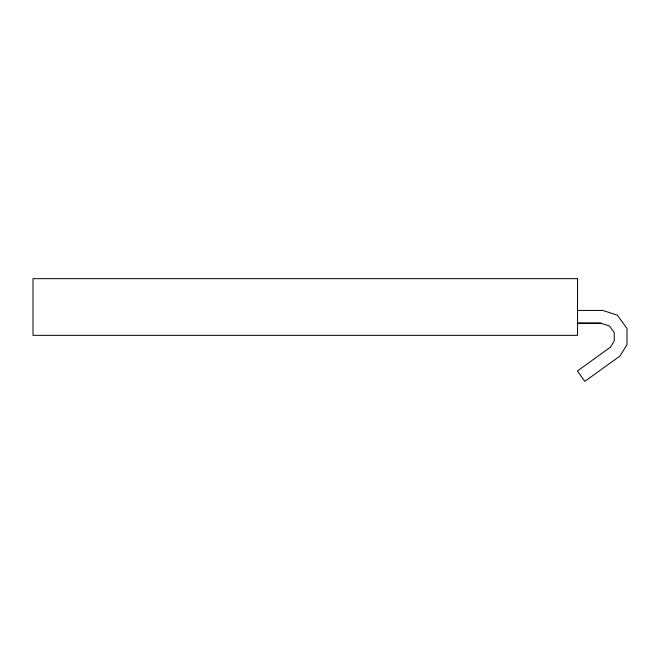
<?xml version="1.0" encoding="UTF-8"?>
<svg xmlns="http://www.w3.org/2000/svg" width="660" height="660" viewBox="0 0 660 660"><rect width="100%" height="100%" fill="white"/><g stroke="black" fill="none" stroke-linecap="round" stroke-linejoin="round"><path stroke-width="0.99" d="M577.203 310.431L602.827 310.431L617.323 315.15L627 328.465L627 344.57L620.012 355.987L584.818 381.348L577.368 371.011L610.483 347.152L614.262 340.981L614.262 332.607L609.444 325.974L600.806 323.169L577.228 323.169L600.814 323.177M577.549 278.652L33 278.652L33 335.338L577.549 335.338L577.549 278.652"/></g></svg>
